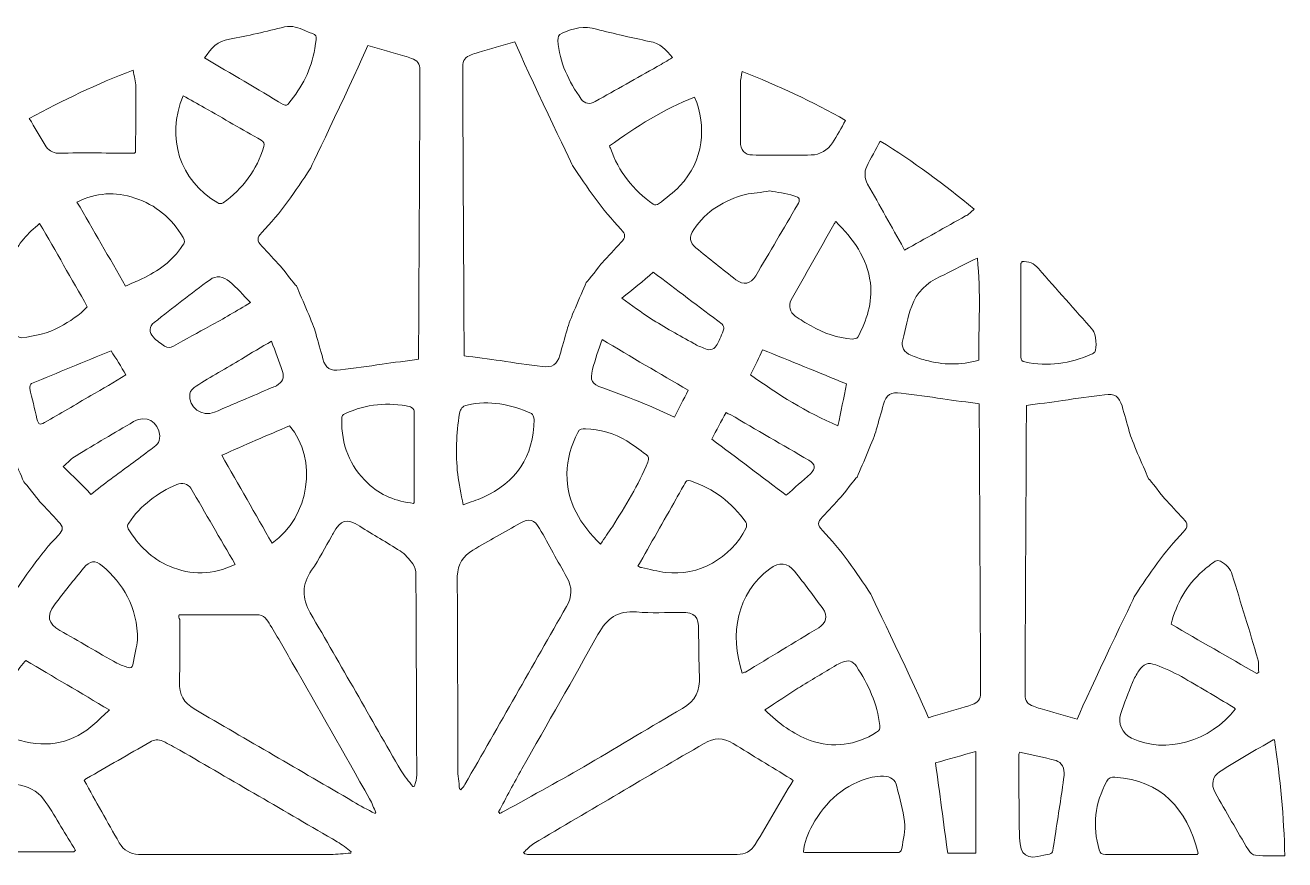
# Model space of a CAD drawing. Header units: millimetres. Extents: x -685 to 442, y -246 to 853.
# Drawn here: x -595.4 to -509.4, y 452 to 509.1 of the extents above; entities that cross this region are included whole.
import ezdxf

# ---------------------------------------------------------------- set-up
doc = ezdxf.new("R2010")
doc.units = ezdxf.units.MM
doc.header["$MEASUREMENT"] = 0
doc.layers.add('Layer 1', color=7, linetype='Continuous')

# ---------------------------------------------------------------- blocks, each defined once
blk = doc.blocks.new('block 119')
at = {"layer": 'Layer 1', "lineweight": 0}
blk.add_open_spline([(-568.435, 506.008), (-568.435, 506.437), (-568.619, 506.683), (-569.018, 506.805), (-569.172, 506.867), (-569.325, 506.928), (-569.479, 506.959), (-570.308, 507.204), (-571.137, 507.449), (-571.997, 507.695), (-572.795, 505.762), (-575.927, 499.289), (-575.927, 499.259), (-576.94, 497.755), (-577.953, 496.222), (-579.243, 494.903), (-579.58, 494.534), (-579.58, 494.35), (-579.243, 493.982), (-578.813, 493.522), (-578.383, 493.062), (-577.953, 492.602), (-577.79, 492.423), (-577.021, 491.362), (-576.866, 491.259), (-576.466, 490.288), (-575.736, 488.682), (-575.558, 488.031), (-575.405, 487.448), (-575.22, 486.865), (-575.067, 486.282), (-574.883, 485.638), (-574.545, 485.423), (-573.869, 485.515), (-572.918, 485.638), (-571.966, 485.761), (-571.014, 485.914), (-570.277, 486.037), (-569.264, 486.129), (-568.527, 486.252), (-568.527, 488.522), (-568.435, 503.645), (-568.435, 506.008)], degree=3, knots=[0, 0, 0, 0, 1, 1, 1, 2, 2, 2, 3, 3, 3, 4, 4, 4, 5, 5, 5, 6, 6, 6, 7, 7, 7, 8, 8, 8, 9, 9, 9, 10, 10, 10, 11, 11, 11, 12, 12, 12, 13, 13, 13, 14, 14, 14, 14], dxfattribs=at)
blk = doc.blocks.new('block 120')
at = {"layer": 'Layer 1', "lineweight": 0}
blk.add_open_spline([(-565.514, 506.247), (-565.514, 506.676), (-565.33, 506.922), (-564.93, 507.044), (-564.777, 507.106), (-564.623, 507.167), (-564.47, 507.198), (-563.641, 507.443), (-562.812, 507.689), (-561.952, 507.934), (-561.154, 506.001), (-558.022, 499.529), (-558.022, 499.498), (-557.009, 497.995), (-555.996, 496.461), (-554.706, 495.142), (-554.368, 494.774), (-554.368, 494.59), (-554.706, 494.221), (-555.136, 493.761), (-555.566, 493.301), (-555.996, 492.841), (-556.159, 492.662), (-556.928, 491.601), (-557.082, 491.498), (-557.483, 490.527), (-558.213, 488.921), (-558.39, 488.27), (-558.544, 487.687), (-558.728, 487.104), (-558.882, 486.521), (-559.066, 485.877), (-559.404, 485.662), (-560.079, 485.754), (-561.031, 485.877), (-561.983, 486), (-562.935, 486.153), (-563.672, 486.276), (-564.685, 486.368), (-565.422, 486.491), (-565.422, 488.761), (-565.514, 503.885), (-565.514, 506.247)], degree=3, knots=[0, 0, 0, 0, 1, 1, 1, 2, 2, 2, 3, 3, 3, 4, 4, 4, 5, 5, 5, 6, 6, 6, 7, 7, 7, 8, 8, 8, 9, 9, 9, 10, 10, 10, 11, 11, 11, 12, 12, 12, 13, 13, 13, 14, 14, 14, 14], dxfattribs=at)
blk = doc.blocks.new('block 128')
at = {"layer": 'Layer 1', "lineweight": 0}
blk.add_open_spline([(-530.14, 463.447), (-530.14, 463.017), (-530.324, 462.772), (-530.724, 462.649), (-530.877, 462.588), (-531.031, 462.526), (-531.184, 462.496), (-532.013, 462.25), (-532.842, 462.005), (-533.702, 461.759), (-534.5, 463.692), (-537.632, 470.165), (-537.632, 470.196), (-538.645, 471.699), (-539.658, 473.233), (-540.948, 474.552), (-541.286, 474.92), (-541.286, 475.104), (-540.948, 475.472), (-540.518, 475.932), (-540.088, 476.392), (-539.658, 476.853), (-539.495, 477.031), (-538.726, 478.092), (-538.572, 478.195), (-538.171, 479.167), (-537.441, 480.773), (-537.264, 481.423), (-537.11, 482.006), (-536.926, 482.589), (-536.772, 483.172), (-536.588, 483.816), (-536.25, 484.031), (-535.575, 483.939), (-534.623, 483.816), (-533.671, 483.693), (-532.719, 483.54), (-531.982, 483.417), (-530.969, 483.325), (-530.232, 483.203), (-530.232, 480.933), (-530.14, 465.809), (-530.14, 463.447)], degree=3, knots=[0, 0, 0, 0, 1, 1, 1, 2, 2, 2, 3, 3, 3, 4, 4, 4, 5, 5, 5, 6, 6, 6, 7, 7, 7, 8, 8, 8, 9, 9, 9, 10, 10, 10, 11, 11, 11, 12, 12, 12, 13, 13, 13, 14, 14, 14, 14], dxfattribs=at)
blk = doc.blocks.new('block 129')
at = {"layer": 'Layer 1', "lineweight": 0}
blk.add_open_spline([(-603.931, 463.125), (-603.931, 462.695), (-603.746, 462.45), (-603.347, 462.327), (-603.194, 462.266), (-603.04, 462.204), (-602.887, 462.174), (-602.058, 461.928), (-601.229, 461.683), (-600.369, 461.437), (-599.571, 463.37), (-596.439, 469.843), (-596.439, 469.874), (-595.426, 471.377), (-594.412, 472.911), (-593.123, 474.23), (-592.785, 474.598), (-592.785, 474.782), (-593.123, 475.15), (-593.553, 475.61), (-593.982, 476.07), (-594.412, 476.531), (-594.575, 476.709), (-595.345, 477.77), (-595.499, 477.873), (-595.9, 478.845), (-596.63, 480.451), (-596.807, 481.102), (-596.961, 481.684), (-597.145, 482.267), (-597.299, 482.85), (-597.483, 483.494), (-597.82, 483.709), (-598.496, 483.617), (-599.448, 483.494), (-600.4, 483.372), (-601.351, 483.218), (-602.088, 483.096), (-603.102, 483.003), (-603.838, 482.881), (-603.838, 480.611), (-603.931, 465.487), (-603.931, 463.125)], degree=3, knots=[0, 0, 0, 0, 1, 1, 1, 2, 2, 2, 3, 3, 3, 4, 4, 4, 5, 5, 5, 6, 6, 6, 7, 7, 7, 8, 8, 8, 9, 9, 9, 10, 10, 10, 11, 11, 11, 12, 12, 12, 13, 13, 13, 14, 14, 14, 14], dxfattribs=at)
blk = doc.blocks.new('block 130')
at = {"layer": 'Layer 1', "lineweight": 0}
blk.add_open_spline([(-527.105, 463.334), (-527.105, 462.905), (-526.921, 462.659), (-526.522, 462.536), (-526.369, 462.475), (-526.215, 462.414), (-526.061, 462.383), (-525.232, 462.138), (-524.403, 461.892), (-523.544, 461.647), (-522.745, 463.579), (-519.614, 470.052), (-519.614, 470.083), (-518.6, 471.586), (-517.587, 473.12), (-516.298, 474.439), (-515.96, 474.807), (-515.96, 474.991), (-516.298, 475.359), (-516.727, 475.82), (-517.157, 476.28), (-517.587, 476.74), (-517.75, 476.918), (-518.52, 477.979), (-518.674, 478.083), (-519.075, 479.054), (-519.804, 480.66), (-519.982, 481.311), (-520.136, 481.894), (-520.32, 482.476), (-520.473, 483.059), (-520.658, 483.704), (-520.995, 483.918), (-521.671, 483.826), (-522.623, 483.704), (-523.574, 483.581), (-524.526, 483.427), (-525.263, 483.305), (-526.276, 483.213), (-527.013, 483.09), (-527.013, 480.82), (-527.105, 465.696), (-527.105, 463.334)], degree=3, knots=[0, 0, 0, 0, 1, 1, 1, 2, 2, 2, 3, 3, 3, 4, 4, 4, 5, 5, 5, 6, 6, 6, 7, 7, 7, 8, 8, 8, 9, 9, 9, 10, 10, 10, 11, 11, 11, 12, 12, 12, 13, 13, 13, 14, 14, 14, 14], dxfattribs=at)
blk = doc.blocks.new('block 118')
at = {"layer": 'Layer 1', "lineweight": 0}
for points, knots in [([(-583.142, 506.836), (-582.712, 507.511), (-582.252, 508.002), (-581.453, 508.124), (-580.195, 508.339), (-578.936, 508.646), (-577.677, 508.953), (-577.155, 509.075), (-576.725, 508.891), (-576.295, 508.707), (-575.374, 508.308), (-575.466, 508.584), (-575.62, 507.48), (-575.835, 506.038), (-576.51, 504.842), (-577.4, 503.738), (-577.493, 503.615), (-577.585, 503.553), (-577.769, 503.645), (-579.519, 504.719), (-581.331, 505.762), (-583.142, 506.836)], [0, 0, 0, 0, 1, 1, 1, 2, 2, 2, 3, 3, 3, 4, 4, 4, 5, 5, 5, 6, 6, 6, 7, 7, 7, 7]), ([(-551.179, 506.867), (-551.548, 506.652), (-551.885, 506.437), (-552.223, 506.253), (-553.636, 505.455), (-555.048, 504.658), (-556.46, 503.86), (-556.829, 503.645), (-557.197, 503.707), (-557.412, 504.014), (-558.272, 505.241), (-558.917, 506.529), (-559.009, 508.032), (-559.009, 508.278), (-558.978, 508.431), (-558.732, 508.523), (-557.965, 508.891), (-557.197, 509.045), (-556.368, 508.799), (-555.171, 508.492), (-553.973, 508.216), (-552.776, 507.971), (-552.039, 507.848), (-551.609, 507.388), (-551.179, 506.867)], [0, 0, 0, 0, 1, 1, 1, 2, 2, 2, 3, 3, 3, 4, 4, 4, 5, 5, 5, 6, 6, 6, 7, 7, 7, 8, 8, 8, 8]), ([(-595.117, 502.694), (-592.814, 503.952), (-590.511, 505.057), (-588.024, 506.008), (-587.963, 505.578), (-587.84, 505.241), (-587.84, 504.873), (-587.84, 503.461), (-587.84, 502.02), (-587.871, 500.608), (-587.871, 500.547), (-587.871, 500.455), (-587.871, 500.394), (-587.901, 500.363), (-587.932, 500.332), (-587.932, 500.332), (-589.651, 500.332), (-591.371, 500.363), (-593.121, 500.332), (-593.551, 500.332), (-593.827, 500.547), (-594.042, 500.885), (-594.411, 501.467), (-594.748, 502.081), (-595.117, 502.694)], [0, 0, 0, 0, 1, 1, 1, 2, 2, 2, 3, 3, 3, 4, 4, 4, 5, 5, 5, 6, 6, 6, 7, 7, 7, 8, 8, 8, 8]), ([(-546.42, 505.916), (-543.964, 504.934), (-541.63, 503.86), (-539.358, 502.572), (-539.665, 502.05), (-539.942, 501.529), (-540.249, 501.038), (-540.586, 500.547), (-541.108, 500.21), (-541.722, 500.21), (-543.043, 500.179), (-544.363, 500.179), (-545.714, 500.21), (-546.267, 500.21), (-546.543, 500.547), (-546.543, 501.13), (-546.543, 502.449), (-546.543, 503.799), (-546.543, 505.118), (-546.543, 505.363), (-546.481, 505.609), (-546.42, 505.916)], [0, 0, 0, 0, 1, 1, 1, 2, 2, 2, 3, 3, 3, 4, 4, 4, 5, 5, 5, 6, 6, 6, 7, 7, 7, 7]), ([(-584.616, 504.259), (-584.125, 503.983), (-583.633, 503.707), (-583.142, 503.431), (-581.853, 502.694), (-580.563, 501.928), (-579.273, 501.222), (-579.089, 501.099), (-579.028, 501.007), (-579.089, 500.793), (-579.58, 499.167), (-580.532, 497.909), (-581.883, 496.927), (-581.975, 496.866), (-582.16, 496.866), (-582.252, 496.927), (-584.862, 498.492), (-585.783, 501.345), (-584.616, 504.259)], [0, 0, 0, 0, 1, 1, 1, 2, 2, 2, 3, 3, 3, 4, 4, 4, 5, 5, 5, 6, 6, 6, 6]), ([(-555.478, 500.823), (-553.666, 502.142), (-551.793, 503.339), (-549.675, 504.167), (-548.846, 502.142), (-549.03, 499.842), (-550.688, 498.093), (-551.118, 497.633), (-551.64, 497.265), (-552.131, 496.866), (-552.223, 496.804), (-552.407, 496.774), (-552.499, 496.835), (-553.85, 497.817), (-554.894, 499.044), (-555.416, 500.67), (-555.478, 500.731), (-555.478, 500.762), (-555.478, 500.823)], [0, 0, 0, 0, 1, 1, 1, 2, 2, 2, 3, 3, 3, 4, 4, 4, 5, 5, 5, 6, 6, 6, 6]), ([(-530.577, 496.498), (-530.792, 496.314), (-530.976, 496.13), (-531.16, 496.038), (-532.542, 495.271), (-533.893, 494.504), (-535.336, 493.706), (-535.336, 493.706), (-535.367, 493.767), (-535.397, 493.829), (-536.226, 495.301), (-537.025, 496.743), (-537.854, 498.216), (-538.069, 498.614), (-538.099, 499.013), (-537.915, 499.412), (-537.639, 499.995), (-537.301, 500.578), (-536.994, 501.161), (-534.722, 499.749), (-532.634, 498.216), (-530.577, 496.498)], [0, 0, 0, 0, 1, 1, 1, 2, 2, 2, 3, 3, 3, 4, 4, 4, 5, 5, 5, 6, 6, 6, 7, 7, 7, 7]), ([(-588.546, 491.252), (-589.651, 493.185), (-590.757, 495.087), (-591.862, 496.989), (-590.542, 497.633), (-589.252, 497.725), (-587.901, 497.265), (-586.489, 496.804), (-585.384, 495.884), (-584.616, 494.565), (-584.493, 494.35), (-584.493, 494.197), (-584.647, 494.013), (-585.353, 492.97), (-586.305, 492.264), (-587.441, 491.743), (-587.778, 491.559), (-588.147, 491.436), (-588.546, 491.252)], [0, 0, 0, 0, 1, 1, 1, 2, 2, 2, 3, 3, 3, 4, 4, 4, 5, 5, 5, 6, 6, 6, 6]), ([(-544.547, 497.755), (-544.025, 497.663), (-543.442, 497.571), (-542.889, 497.418), (-542.49, 497.326), (-542.429, 497.142), (-542.643, 496.804), (-543.595, 495.179), (-544.547, 493.553), (-545.499, 491.958), (-545.837, 491.375), (-546.328, 491.283), (-546.85, 491.681), (-547.771, 492.387), (-548.692, 493.123), (-549.583, 493.859), (-550.012, 494.228), (-550.074, 494.626), (-549.736, 495.117), (-548.876, 496.406), (-547.648, 497.111), (-546.205, 497.51), (-545.683, 497.602), (-545.13, 497.633), (-544.547, 497.755)], [0, 0, 0, 0, 1, 1, 1, 2, 2, 2, 3, 3, 3, 4, 4, 4, 5, 5, 5, 6, 6, 6, 7, 7, 7, 8, 8, 8, 8]), ([(-540.034, 495.669), (-538.836, 494.473), (-537.884, 493.185), (-537.669, 491.467), (-537.516, 490.117), (-537.915, 488.89), (-538.529, 487.755), (-538.591, 487.663), (-538.775, 487.632), (-538.898, 487.632), (-539.911, 487.693), (-540.832, 488.031), (-541.722, 488.522), (-542.091, 488.736), (-542.459, 488.951), (-542.797, 489.197), (-543.165, 489.442), (-543.288, 489.902), (-543.073, 490.301), (-542.122, 492.019), (-541.139, 493.737), (-540.156, 495.455), (-540.126, 495.516), (-540.095, 495.577), (-540.034, 495.669)], [0, 0, 0, 0, 1, 1, 1, 2, 2, 2, 3, 3, 3, 4, 4, 4, 5, 5, 5, 6, 6, 6, 7, 7, 7, 8, 8, 8, 8]), ([(-594.411, 495.516), (-593.305, 493.614), (-592.231, 491.743), (-591.156, 489.841), (-591.709, 489.258), (-592.353, 488.828), (-593.029, 488.46), (-593.858, 488.031), (-594.718, 487.816), (-595.639, 487.724), (-595.731, 487.724), (-595.915, 487.785), (-595.946, 487.847), (-596.805, 489.595), (-597.143, 491.375), (-596.314, 493.215), (-595.884, 494.136), (-595.209, 494.872), (-594.411, 495.516)], [0, 0, 0, 0, 1, 1, 1, 2, 2, 2, 3, 3, 3, 4, 4, 4, 5, 5, 5, 6, 6, 6, 6]), ([(-530.27, 486.19), (-531.498, 485.822), (-532.695, 485.853), (-533.924, 486.19), (-534.261, 486.282), (-534.599, 486.405), (-534.906, 486.528), (-535.367, 486.712), (-535.582, 487.08), (-535.459, 487.571), (-535.274, 488.338), (-535.121, 489.135), (-534.845, 489.871), (-534.507, 490.822), (-533.831, 491.467), (-532.91, 491.896), (-532.173, 492.234), (-531.498, 492.602), (-530.761, 492.97), (-530.638, 493.031), (-530.515, 493.093), (-530.362, 493.154), (-530.116, 490.792), (-530.27, 488.491), (-530.27, 486.19)], [0, 0, 0, 0, 1, 1, 1, 2, 2, 2, 3, 3, 3, 4, 4, 4, 5, 5, 5, 6, 6, 6, 7, 7, 7, 8, 8, 8, 8]), ([(-552.499, 492.203), (-550.934, 491.007), (-549.368, 489.841), (-547.802, 488.644), (-547.71, 488.583), (-547.648, 488.399), (-547.679, 488.338), (-547.802, 487.969), (-547.955, 487.601), (-548.139, 487.264), (-548.293, 486.957), (-548.6, 486.804), (-548.938, 486.957), (-549.214, 487.08), (-549.49, 487.172), (-549.736, 487.325), (-550.719, 487.877), (-551.732, 488.43), (-552.684, 489.043), (-553.328, 489.442), (-553.943, 489.933), (-554.649, 490.424), (-553.881, 491.007), (-553.206, 491.589), (-552.499, 492.203)], [0, 0, 0, 0, 1, 1, 1, 2, 2, 2, 3, 3, 3, 4, 4, 4, 5, 5, 5, 6, 6, 6, 7, 7, 7, 8, 8, 8, 8]), ([(-527.322, 492.939), (-526.862, 492.939), (-526.493, 492.816), (-526.186, 492.448), (-524.958, 491.037), (-523.699, 489.626), (-522.471, 488.246), (-522.256, 488), (-522.164, 486.988), (-522.348, 486.742), (-522.379, 486.681), (-522.471, 486.65), (-522.563, 486.589), (-524.037, 485.945), (-525.541, 485.73), (-527.107, 486.068), (-527.291, 486.098), (-527.384, 486.16), (-527.384, 486.405), (-527.384, 488.552), (-527.384, 490.669), (-527.384, 492.816), (-527.322, 492.816), (-527.322, 492.847), (-527.322, 492.939)], [0, 0, 0, 0, 1, 1, 1, 2, 2, 2, 3, 3, 3, 4, 4, 4, 5, 5, 5, 6, 6, 6, 7, 7, 7, 8, 8, 8, 8]), ([(-580.01, 490.117), (-580.962, 489.565), (-581.853, 489.013), (-582.774, 488.522), (-583.603, 488.062), (-584.432, 487.632), (-585.261, 487.141), (-585.476, 487.019), (-585.66, 487.019), (-585.875, 487.141), (-586.12, 487.325), (-586.427, 487.509), (-586.642, 487.755), (-586.949, 488.092), (-586.949, 488.491), (-586.581, 488.767), (-585.322, 489.749), (-584.063, 490.761), (-582.774, 491.681), (-582.375, 491.988), (-581.853, 491.927), (-581.453, 491.559), (-580.931, 491.129), (-580.502, 490.638), (-580.01, 490.117)], [0, 0, 0, 0, 1, 1, 1, 2, 2, 2, 3, 3, 3, 4, 4, 4, 5, 5, 5, 6, 6, 6, 7, 7, 7, 8, 8, 8, 8]), ([(-578.567, 487.479), (-578.322, 486.773), (-578.045, 486.098), (-577.83, 485.423), (-577.677, 484.963), (-577.83, 484.687), (-578.229, 484.442), (-578.352, 484.38), (-578.475, 484.319), (-578.598, 484.288), (-579.888, 483.736), (-581.177, 483.184), (-582.467, 482.632), (-583.296, 482.264), (-584.278, 482.969), (-584.155, 483.889), (-584.125, 484.074), (-583.91, 484.319), (-583.725, 484.411), (-582.712, 485.055), (-581.668, 485.638), (-580.624, 486.252), (-579.949, 486.681), (-579.273, 487.08), (-578.567, 487.479)], [0, 0, 0, 0, 1, 1, 1, 2, 2, 2, 3, 3, 3, 4, 4, 4, 5, 5, 5, 6, 6, 6, 7, 7, 7, 8, 8, 8, 8]), ([(-550.105, 484.135), (-550.442, 483.491), (-550.749, 482.908), (-551.056, 482.294), (-551.732, 482.601), (-552.377, 482.908), (-553.052, 483.184), (-554.004, 483.583), (-554.986, 483.92), (-555.938, 484.288), (-556.737, 484.595), (-556.829, 484.748), (-556.645, 485.577), (-556.46, 486.252), (-556.245, 486.896), (-556, 487.601), (-554.004, 486.405), (-552.07, 485.27), (-550.105, 484.135)], [0, 0, 0, 0, 1, 1, 1, 2, 2, 2, 3, 3, 3, 4, 4, 4, 5, 5, 5, 6, 6, 6, 6]), ([(-589.529, 486.834), (-589.191, 486.282), (-588.853, 485.761), (-588.515, 485.178), (-589.314, 484.687), (-590.112, 484.227), (-590.91, 483.767), (-591.954, 483.153), (-593.029, 482.54), (-594.073, 481.926), (-594.411, 481.742), (-594.503, 481.773), (-594.595, 482.172), (-594.748, 482.877), (-594.932, 483.552), (-595.086, 484.258), (-595.117, 484.35), (-595.055, 484.564), (-594.963, 484.595), (-593.182, 485.331), (-591.371, 486.068), (-589.529, 486.834)], [0, 0, 0, 0, 1, 1, 1, 2, 2, 2, 3, 3, 3, 4, 4, 4, 5, 5, 5, 6, 6, 6, 7, 7, 7, 7]), ([(-545.867, 485.178), (-545.837, 485.27), (-545.806, 485.301), (-545.775, 485.362), (-545.53, 485.853), (-545.284, 486.344), (-545.038, 486.896), (-543.135, 486.129), (-541.231, 485.362), (-539.297, 484.564), (-539.481, 483.613), (-539.696, 482.662), (-539.88, 481.711), (-542.06, 482.601), (-543.964, 483.859), (-545.867, 485.178)], [0, 0, 0, 0, 1, 1, 1, 2, 2, 2, 3, 3, 3, 4, 4, 4, 5, 5, 5, 5]), ([(-568.865, 476.404), (-570.062, 476.527), (-571.137, 476.956), (-571.997, 477.785), (-573.255, 478.95), (-573.808, 480.423), (-573.777, 482.141), (-573.777, 482.356), (-573.716, 482.478), (-573.532, 482.54), (-572.089, 483.184), (-570.615, 483.337), (-569.08, 483), (-568.988, 482.969), (-568.834, 482.816), (-568.834, 482.724), (-568.834, 480.638), (-568.834, 478.552), (-568.834, 476.466), (-568.834, 476.496), (-568.834, 476.466), (-568.865, 476.404)], [0, 0, 0, 0, 1, 1, 1, 2, 2, 2, 3, 3, 3, 4, 4, 4, 5, 5, 5, 6, 6, 6, 7, 7, 7, 7]), ([(-565.487, 476.312), (-565.61, 477.048), (-565.794, 477.723), (-565.856, 478.398), (-566.009, 479.779), (-565.948, 481.159), (-565.733, 482.54), (-565.672, 482.877), (-565.549, 483.03), (-565.211, 483.123), (-563.676, 483.46), (-562.233, 483.184), (-560.82, 482.54), (-560.728, 482.509), (-560.636, 482.264), (-560.636, 482.141), (-560.667, 479.595), (-561.864, 477.815), (-564.136, 476.803), (-564.566, 476.619), (-564.965, 476.496), (-565.487, 476.312)], [0, 0, 0, 0, 1, 1, 1, 2, 2, 2, 3, 3, 3, 4, 4, 4, 5, 5, 5, 6, 6, 6, 7, 7, 7, 7]), ([(-592.814, 478.92), (-592.476, 479.196), (-592.231, 479.472), (-591.924, 479.656), (-590.603, 480.454), (-589.314, 481.221), (-587.993, 481.987), (-587.134, 482.478), (-586.305, 482.018), (-586.213, 481.006), (-586.182, 480.546), (-586.489, 480.3), (-586.827, 480.085), (-587.717, 479.411), (-588.638, 478.736), (-589.559, 478.061), (-590.02, 477.723), (-590.45, 477.386), (-590.91, 477.018), (-591.494, 477.662), (-592.108, 478.245), (-592.814, 478.92)], [0, 0, 0, 0, 1, 1, 1, 2, 2, 2, 3, 3, 3, 4, 4, 4, 5, 5, 5, 6, 6, 6, 7, 7, 7, 7]), ([(-543.411, 476.956), (-545.038, 478.184), (-546.789, 479.503), (-548.508, 480.791), (-548.17, 481.405), (-547.863, 481.987), (-547.525, 482.601), (-547.433, 482.54), (-547.341, 482.509), (-547.249, 482.478), (-545.468, 481.435), (-543.657, 480.392), (-541.876, 479.349), (-541.415, 479.073), (-541.385, 478.797), (-541.753, 478.429), (-542.306, 477.938), (-542.828, 477.478), (-543.411, 476.956)], [0, 0, 0, 0, 1, 1, 1, 2, 2, 2, 3, 3, 3, 4, 4, 4, 5, 5, 5, 6, 6, 6, 6]), ([(-581.975, 479.687), (-580.409, 480.392), (-578.874, 481.036), (-577.339, 481.711), (-575.405, 479.38), (-575.957, 475.515), (-578.537, 473.674), (-579.673, 475.668), (-580.809, 477.662), (-581.975, 479.687)], [0, 0, 0, 0, 1, 1, 1, 2, 2, 2, 3, 3, 3, 3]), ([(-556.092, 473.613), (-557.474, 474.962), (-558.425, 476.466), (-558.395, 478.429), (-558.395, 479.441), (-558.088, 480.362), (-557.658, 481.251), (-557.535, 481.497), (-557.351, 481.497), (-557.136, 481.497), (-556.123, 481.466), (-555.171, 481.19), (-554.311, 480.668), (-553.85, 480.392), (-553.451, 480.055), (-552.991, 479.748), (-552.776, 479.595), (-552.776, 479.472), (-552.868, 479.227), (-553.513, 477.662), (-554.403, 476.22), (-555.294, 474.809), (-555.57, 474.41), (-555.816, 474.042), (-556.092, 473.613)], [0, 0, 0, 0, 1, 1, 1, 2, 2, 2, 3, 3, 3, 4, 4, 4, 5, 5, 5, 6, 6, 6, 7, 7, 7, 8, 8, 8, 8]), ([(-581.054, 472.232), (-582.589, 471.496), (-584.063, 471.465), (-585.537, 472.109), (-586.765, 472.631), (-587.656, 473.521), (-588.362, 474.656), (-588.423, 474.748), (-588.423, 474.962), (-588.331, 475.054), (-587.502, 476.282), (-586.366, 477.11), (-585.046, 477.693), (-584.708, 477.846), (-584.247, 477.723), (-584.094, 477.447), (-583.081, 475.729), (-582.098, 474.011), (-581.054, 472.232)], [0, 0, 0, 0, 1, 1, 1, 2, 2, 2, 3, 3, 3, 4, 4, 4, 5, 5, 5, 6, 6, 6, 6]), ([(-553.543, 472.109), (-552.684, 473.643), (-551.793, 475.177), (-550.934, 476.711), (-550.749, 477.048), (-550.534, 477.417), (-550.35, 477.754), (-550.258, 477.938), (-550.166, 477.999), (-549.951, 477.938), (-548.385, 477.417), (-547.126, 476.466), (-546.174, 475.116), (-546.113, 475.024), (-546.113, 474.809), (-546.174, 474.686), (-547.188, 472.662), (-549.429, 471.404), (-551.64, 471.68), (-552.192, 471.741), (-552.745, 471.895), (-553.298, 472.017), (-553.39, 472.017), (-553.451, 472.079), (-553.543, 472.109)], [0, 0, 0, 0, 1, 1, 1, 2, 2, 2, 3, 3, 3, 4, 4, 4, 5, 5, 5, 6, 6, 6, 7, 7, 7, 8, 8, 8, 8]), ([(-568.926, 457.047), (-569.202, 457.415), (-569.479, 457.753), (-569.724, 458.121), (-571.782, 461.71), (-573.839, 465.33), (-575.927, 468.919), (-576.51, 469.931), (-576.51, 470.852), (-575.835, 471.833), (-575.313, 472.57), (-574.913, 473.398), (-574.453, 474.195), (-574.422, 474.257), (-574.391, 474.318), (-574.361, 474.349), (-573.839, 475.3), (-573.47, 475.423), (-572.549, 474.84), (-571.628, 474.257), (-570.707, 473.735), (-569.786, 473.152), (-569.448, 472.938), (-569.172, 472.6), (-568.926, 472.263), (-568.773, 472.079), (-568.711, 471.772), (-568.711, 471.557), (-568.681, 466.986), (-568.681, 462.415), (-568.65, 457.845), (-568.65, 457.599), (-568.742, 457.323), (-568.803, 457.078), (-568.865, 457.047), (-568.895, 457.047), (-568.926, 457.047)], [0, 0, 0, 0, 1, 1, 1, 2, 2, 2, 3, 3, 3, 4, 4, 4, 5, 5, 5, 6, 6, 6, 7, 7, 7, 8, 8, 8, 9, 9, 9, 10, 10, 10, 11, 11, 11, 12, 12, 12, 12]), ([(-565.733, 456.894), (-565.764, 457.354), (-565.856, 457.814), (-565.856, 458.274), (-565.856, 462.385), (-565.856, 466.526), (-565.886, 470.637), (-565.886, 470.913), (-565.886, 471.189), (-565.886, 471.435), (-565.856, 472.232), (-565.487, 472.815), (-564.812, 473.214), (-563.737, 473.827), (-562.663, 474.441), (-561.588, 475.054), (-560.974, 475.392), (-560.605, 475.3), (-560.268, 474.686), (-559.623, 473.582), (-559.039, 472.447), (-558.395, 471.343), (-558.026, 470.668), (-558.026, 470.054), (-558.425, 469.349), (-560.759, 465.299), (-563.031, 461.25), (-565.364, 457.2), (-565.426, 457.078), (-565.549, 456.955), (-565.641, 456.832), (-565.672, 456.863), (-565.702, 456.863), (-565.733, 456.894)], [0, 0, 0, 0, 1, 1, 1, 2, 2, 2, 3, 3, 3, 4, 4, 4, 5, 5, 5, 6, 6, 6, 7, 7, 7, 8, 8, 8, 9, 9, 9, 10, 10, 10, 11, 11, 11, 11]), ([(-587.717, 467.048), (-587.778, 466.68), (-587.932, 466.005), (-588.055, 465.36), (-588.085, 465.176), (-588.208, 465.115), (-588.362, 465.176), (-588.607, 465.268), (-588.884, 465.36), (-589.129, 465.483), (-590.45, 466.219), (-591.739, 466.986), (-593.029, 467.723), (-593.827, 468.183), (-593.981, 468.704), (-593.397, 469.471), (-592.753, 470.33), (-592.077, 471.158), (-591.402, 471.987), (-591.002, 472.478), (-590.603, 472.539), (-590.143, 472.14), (-588.7, 470.913), (-587.748, 469.379), (-587.717, 467.048)], [0, 0, 0, 0, 1, 1, 1, 2, 2, 2, 3, 3, 3, 4, 4, 4, 5, 5, 5, 6, 6, 6, 7, 7, 7, 8, 8, 8, 8]), ([(-546.42, 464.808), (-547.31, 467.447), (-546.789, 470.269), (-544.547, 471.925), (-543.872, 472.416), (-543.35, 472.386), (-542.828, 471.741), (-542.183, 470.913), (-541.538, 470.085), (-540.924, 469.226), (-540.556, 468.704), (-540.678, 468.213), (-541.2, 467.907), (-542.858, 466.894), (-544.547, 465.882), (-546.205, 464.87), (-546.297, 464.87), (-546.328, 464.839), (-546.42, 464.808)], [0, 0, 0, 0, 1, 1, 1, 2, 2, 2, 3, 3, 3, 4, 4, 4, 5, 5, 5, 6, 6, 6, 6]), ([(-511.264, 464.778), (-513.229, 465.882), (-515.163, 467.017), (-517.128, 468.152), (-516.76, 469.563), (-516.084, 470.79), (-514.979, 471.772), (-514.703, 472.017), (-514.426, 472.232), (-514.119, 472.447), (-514.027, 472.508), (-513.843, 472.508), (-513.751, 472.447), (-513.382, 472.232), (-513.075, 471.956), (-512.953, 471.527), (-512.369, 469.594), (-511.755, 467.661), (-511.202, 465.759), (-511.11, 465.483), (-511.172, 465.176), (-511.141, 464.87), (-511.172, 464.808), (-511.233, 464.808), (-511.264, 464.778)], [0, 0, 0, 0, 1, 1, 1, 2, 2, 2, 3, 3, 3, 4, 4, 4, 5, 5, 5, 6, 6, 6, 7, 7, 7, 8, 8, 8, 8]), ([(-563.062, 455.329), (-562.54, 456.311), (-562.018, 457.292), (-561.465, 458.274), (-559.746, 461.342), (-557.965, 464.379), (-556.276, 467.447), (-555.662, 468.551), (-554.925, 469.103), (-553.636, 468.98), (-552.622, 468.888), (-551.609, 468.95), (-550.596, 468.95), (-549.644, 468.95), (-549.398, 468.674), (-549.398, 467.723), (-549.398, 466.68), (-549.398, 465.637), (-549.337, 464.594), (-549.306, 463.612), (-549.613, 462.906), (-550.504, 462.385), (-552.653, 461.158), (-554.741, 459.869), (-556.89, 458.612), (-558.794, 457.507), (-560.697, 456.464), (-562.632, 455.39), (-562.755, 455.329), (-562.877, 455.268), (-562.97, 455.206), (-563, 455.268), (-563.031, 455.298), (-563.062, 455.329)], [0, 0, 0, 0, 1, 1, 1, 2, 2, 2, 3, 3, 3, 4, 4, 4, 5, 5, 5, 6, 6, 6, 7, 7, 7, 8, 8, 8, 9, 9, 9, 10, 10, 10, 11, 11, 11, 11]), ([(-584.892, 468.796), (-583.081, 468.796), (-581.331, 468.796), (-579.58, 468.796), (-579.089, 468.796), (-578.874, 468.459), (-578.659, 468.091), (-578.137, 467.232), (-577.646, 466.373), (-577.155, 465.514), (-575.374, 462.415), (-573.624, 459.317), (-571.874, 456.219), (-571.69, 455.912), (-571.597, 455.574), (-571.444, 455.268), (-571.475, 455.237), (-571.505, 455.237), (-571.505, 455.206), (-571.997, 455.482), (-572.519, 455.728), (-573.01, 456.035), (-576.633, 458.151), (-580.225, 460.237), (-583.848, 462.354), (-584.555, 462.753), (-584.892, 463.366), (-584.862, 464.195), (-584.831, 465.606), (-584.831, 467.048), (-584.831, 468.459), (-584.923, 468.582), (-584.923, 468.674), (-584.892, 468.796)], [0, 0, 0, 0, 1, 1, 1, 2, 2, 2, 3, 3, 3, 4, 4, 4, 5, 5, 5, 6, 6, 6, 7, 7, 7, 8, 8, 8, 9, 9, 9, 10, 10, 10, 11, 11, 11, 11]), ([(-595.362, 465.667), (-593.489, 464.563), (-591.616, 463.459), (-589.651, 462.293), (-589.989, 461.955), (-590.327, 461.679), (-590.634, 461.372), (-592.108, 460.023), (-593.827, 459.655), (-595.731, 460.207), (-596.191, 460.329), (-596.621, 460.514), (-597.082, 460.667), (-597.327, 460.728), (-597.389, 460.851), (-597.358, 461.127), (-597.297, 462.6), (-596.713, 463.888), (-595.854, 465.054), (-595.731, 465.238), (-595.577, 465.422), (-595.424, 465.606), (-595.424, 465.606), (-595.393, 465.637), (-595.362, 465.667)], [0, 0, 0, 0, 1, 1, 1, 2, 2, 2, 3, 3, 3, 4, 4, 4, 5, 5, 5, 6, 6, 6, 7, 7, 7, 8, 8, 8, 8]), ([(-544.885, 462.293), (-544.087, 462.814), (-543.35, 463.305), (-542.613, 463.765), (-541.722, 464.317), (-540.863, 464.839), (-539.972, 465.36), (-539.849, 465.422), (-539.727, 465.514), (-539.573, 465.545), (-539.174, 465.729), (-538.867, 465.637), (-538.621, 465.268), (-537.823, 464.041), (-537.178, 462.722), (-537.025, 461.219), (-536.994, 461.004), (-537.055, 460.882), (-537.24, 460.759), (-538.683, 459.869), (-540.187, 459.655), (-541.784, 460.207), (-542.95, 460.636), (-543.902, 461.342), (-544.885, 462.293)], [0, 0, 0, 0, 1, 1, 1, 2, 2, 2, 3, 3, 3, 4, 4, 4, 5, 5, 5, 6, 6, 6, 7, 7, 7, 8, 8, 8, 8]), ([(-512.738, 462.354), (-514.457, 460.115), (-517.497, 459.256), (-519.83, 460.36), (-520.475, 460.667), (-520.782, 461.372), (-520.567, 462.047), (-520.322, 462.753), (-520.045, 463.459), (-519.769, 464.164), (-519.646, 464.44), (-519.493, 464.716), (-519.339, 464.962), (-519.001, 465.422), (-518.725, 465.575), (-518.172, 465.36), (-517.589, 465.146), (-516.975, 464.87), (-516.422, 464.563), (-515.225, 463.888), (-514.058, 463.182), (-512.891, 462.477), (-512.83, 462.446), (-512.799, 462.415), (-512.738, 462.354)], [0, 0, 0, 0, 1, 1, 1, 2, 2, 2, 3, 3, 3, 4, 4, 4, 5, 5, 5, 6, 6, 6, 7, 7, 7, 8, 8, 8, 8]), ([(-542.95, 457.476), (-543.81, 456.004), (-544.67, 454.531), (-545.53, 453.09), (-545.806, 452.629), (-546.236, 452.415), (-546.758, 452.415), (-551.517, 452.415), (-556.245, 452.415), (-561.005, 452.415), (-561.097, 452.415), (-561.219, 452.415), (-561.373, 452.537), (-561.127, 452.752), (-560.912, 452.998), (-560.667, 453.151), (-556.798, 455.452), (-552.929, 457.722), (-549.03, 459.992), (-548.354, 460.391), (-547.71, 460.421), (-547.034, 459.992), (-545.745, 459.194), (-544.424, 458.397), (-543.135, 457.599), (-543.073, 457.569), (-543.043, 457.538), (-542.95, 457.476)], [0, 0, 0, 0, 1, 1, 1, 2, 2, 2, 3, 3, 3, 4, 4, 4, 5, 5, 5, 6, 6, 6, 7, 7, 7, 8, 8, 8, 9, 9, 9, 9]), ([(-573.163, 452.507), (-573.624, 452.476), (-574.084, 452.415), (-574.545, 452.415), (-578.26, 452.415), (-582.006, 452.415), (-585.721, 452.415), (-586.366, 452.415), (-587.011, 452.415), (-587.656, 452.415), (-588.239, 452.445), (-588.669, 452.691), (-588.976, 453.212), (-589.774, 454.624), (-590.573, 456.035), (-591.371, 457.476), (-591.309, 457.507), (-591.279, 457.569), (-591.217, 457.599), (-589.774, 458.427), (-588.331, 459.256), (-586.888, 460.084), (-586.581, 460.268), (-586.305, 460.299), (-585.998, 460.145), (-585.598, 459.961), (-585.23, 459.747), (-584.831, 459.532), (-581.238, 457.446), (-577.646, 455.36), (-574.084, 453.274), (-573.747, 453.09), (-573.44, 452.814), (-573.133, 452.599), (-573.133, 452.568), (-573.163, 452.537), (-573.163, 452.507)], [0, 0, 0, 0, 1, 1, 1, 2, 2, 2, 3, 3, 3, 4, 4, 4, 5, 5, 5, 6, 6, 6, 7, 7, 7, 8, 8, 8, 9, 9, 9, 10, 10, 10, 11, 11, 11, 12, 12, 12, 12]), ([(-510.066, 460.237), (-509.667, 457.599), (-509.422, 454.992), (-509.36, 452.323), (-510.036, 452.323), (-510.681, 452.292), (-511.356, 452.353), (-511.54, 452.353), (-511.755, 452.568), (-511.847, 452.722), (-512.615, 454.01), (-513.382, 455.329), (-514.119, 456.648), (-514.426, 457.17), (-514.304, 457.753), (-513.812, 458.059), (-512.615, 458.826), (-511.387, 459.532), (-510.159, 460.237), (-510.159, 460.268), (-510.159, 460.237), (-510.066, 460.237)], [0, 0, 0, 0, 1, 1, 1, 2, 2, 2, 3, 3, 3, 4, 4, 4, 5, 5, 5, 6, 6, 6, 7, 7, 7, 7]), ([(-533.217, 458.673), (-532.265, 458.949), (-531.375, 459.194), (-530.454, 459.44), (-530.454, 457.108), (-530.454, 454.808), (-530.454, 452.507), (-531.099, 452.507), (-531.744, 452.507), (-532.388, 452.507), (-532.665, 454.562), (-532.941, 456.618), (-533.217, 458.673)], [0, 0, 0, 0, 1, 1, 1, 2, 2, 2, 3, 3, 3, 4, 4, 4, 4]), ([(-527.476, 459.409), (-526.647, 459.225), (-525.818, 459.041), (-524.989, 458.826), (-524.62, 458.734), (-524.375, 458.274), (-524.436, 457.814), (-524.62, 456.433), (-524.835, 455.084), (-525.05, 453.703), (-525.081, 453.488), (-525.111, 453.304), (-525.142, 453.09), (-525.265, 452.353), (-525.142, 452.537), (-525.818, 452.353), (-526.984, 452.047), (-527.445, 452.323), (-527.476, 453.55), (-527.537, 455.452), (-527.506, 457.354), (-527.537, 459.256), (-527.506, 459.286), (-527.506, 459.317), (-527.476, 459.409)], [0, 0, 0, 0, 1, 1, 1, 2, 2, 2, 3, 3, 3, 4, 4, 4, 5, 5, 5, 6, 6, 6, 7, 7, 7, 8, 8, 8, 8]), ([(-542.244, 452.568), (-542.183, 453.243), (-541.937, 453.857), (-541.63, 454.409), (-540.709, 456.065), (-539.42, 457.231), (-537.547, 457.691), (-537.301, 457.753), (-537.055, 457.753), (-536.779, 457.753), (-536.257, 457.753), (-535.981, 457.538), (-535.858, 457.047), (-535.674, 456.249), (-535.428, 455.452), (-535.336, 454.654), (-535.274, 454.041), (-535.428, 453.427), (-535.52, 452.814), (-535.551, 452.629), (-535.643, 452.537), (-535.858, 452.537), (-537.915, 452.537), (-540.003, 452.537), (-542.06, 452.537), (-542.121, 452.537), (-542.152, 452.537), (-542.244, 452.568)], [0, 0, 0, 0, 1, 1, 1, 2, 2, 2, 3, 3, 3, 4, 4, 4, 5, 5, 5, 6, 6, 6, 7, 7, 7, 8, 8, 8, 9, 9, 9, 9]), ([(-592.077, 452.599), (-594.349, 452.599), (-596.621, 452.599), (-598.893, 452.599), (-599.2, 453.488), (-599.231, 454.378), (-599.016, 455.268), (-598.893, 455.881), (-598.678, 456.495), (-598.463, 457.078), (-598.31, 457.476), (-598.064, 457.63), (-597.634, 457.538), (-596.99, 457.415), (-596.345, 457.262), (-595.731, 457.139), (-594.994, 456.986), (-594.38, 456.618), (-593.981, 455.973), (-593.274, 454.9), (-592.63, 453.765), (-591.954, 452.691), (-592.016, 452.66), (-592.046, 452.629), (-592.077, 452.599)], [0, 0, 0, 0, 1, 1, 1, 2, 2, 2, 3, 3, 3, 4, 4, 4, 5, 5, 5, 6, 6, 6, 7, 7, 7, 8, 8, 8, 8]), ([(-515.317, 452.415), (-515.655, 452.415), (-516.023, 452.415), (-516.361, 452.415), (-518.111, 452.415), (-519.861, 452.415), (-521.611, 452.415), (-521.857, 452.415), (-521.98, 452.476), (-522.041, 452.722), (-522.502, 454.347), (-522.348, 455.912), (-521.519, 457.415), (-521.396, 457.661), (-521.212, 457.722), (-520.966, 457.691), (-517.773, 457.446), (-516.084, 455.605), (-515.286, 452.507), (-515.286, 452.507), (-515.286, 452.476), (-515.317, 452.415)], [0, 0, 0, 0, 1, 1, 1, 2, 2, 2, 3, 3, 3, 4, 4, 4, 5, 5, 5, 6, 6, 6, 7, 7, 7, 7])]:
    blk.add_open_spline(points, degree=3, knots=knots, dxfattribs=at)
at = {"layer": 'Layer 1'}
for name in ['block 119', 'block 120', 'block 129', 'block 128', 'block 130']:
    blk.add_blockref(name, (0, 0), dxfattribs=at)

msp = doc.modelspace()

# ---------------------------------------------------------------- block references
at = {"layer": 'Layer 1'}
msp.add_blockref('block 118', (0, 0), dxfattribs=at)

doc.saveas('drawing.dxf')
